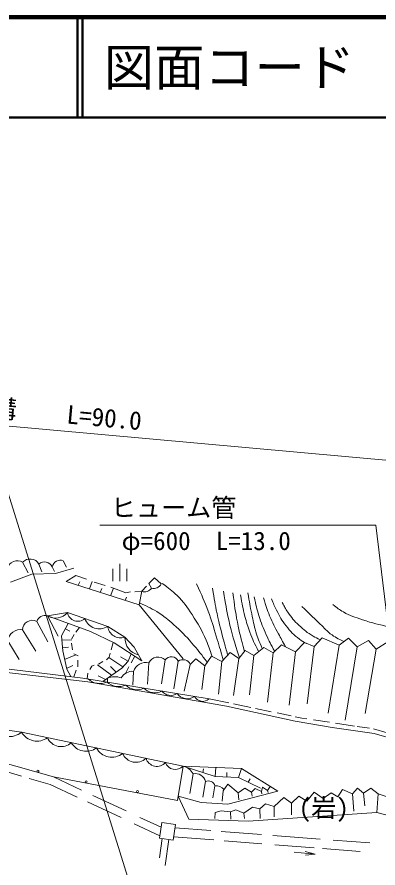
# Model space of a CAD drawing. Units: millimetres, scale not verified. Extents: x 40000 to 680000, y 20000 to 380000.
# Drawn here: x 111722 to 147687, y 295322 to 380000 of the extents above; entities that cross this region are included whole.
import ezdxf
from ezdxf.enums import TextEntityAlignment as Align

# ---------------------------------------------------------------- set-up
doc = ezdxf.new("R2010")
doc.units = ezdxf.units.MM
doc.header["$LTSCALE"] = 1000
for name, color, linetype, lineweight in [('M-BGD', 7, 'Continuous', 13), ('M-STR-HTXT', 7, 'Continuous', 13), ('M-TTL', 2, 'Continuous', 140), ('M-TTL-LINE', 7, 'Continuous', 50)]:
    doc.layers.add(name, color=color, linetype=linetype, lineweight=lineweight)
doc.layers.add('M-BMK-HTXT', color=7, linetype='Continuous')
doc.layers.add('M-TTL-TXT', color=7, linetype='Continuous')
doc.styles.add('ＭＳ ゴシック', font='')
doc.styles.get('ＭＳ ゴシック').set_extended_font_data('MS Gothic')

msp = doc.modelspace()

# ---------------------------------------------------------------- linework, layer by layer
at = {"layer": 'M-BGD'}
for p, q in [((112278, 325748), (112839, 324685)), ((113913, 325558), (114185, 324797)), ((115238, 325289), (115456, 324816)), ((116335, 325887), (116659, 325240)), ((121954, 323852), (121954, 325602)), ((111061, 323778), (113201, 324568)), ((113201, 324568), (115542, 324638)), ((115542, 324638), (117379, 325143)), ((117569, 324432), (116629, 323834)), ((118647, 324077), (117569, 324432)), ((121254, 323852), (121254, 325077)), ((122654, 323852), (122654, 325077)), ((116629, 323834), (123886, 321492)), ((117816, 323451), (117992, 323811)), ((118933, 323090), (119216, 323839)), ((120517, 323422), (119420, 323759)), ((125424, 324198), (124844, 323637)), ((124844, 323637), (125125, 323170)), ((126087, 323581), (125424, 324198)), ((120015, 322741), (120163, 323132)), ((121044, 322409), (121322, 323167)), ((122573, 322703), (121087, 323254)), ((123022, 322806), (122573, 322703)), ((124153, 322862), (123452, 322806)), ((123886, 321492), (124153, 322862)), ((124639, 323376), (124153, 322862)), ((122495, 321941), (122632, 322280)), ((123886, 321492), (128286, 316118)), ((116746, 320731), (114762, 320402)), ((114762, 320402), (115828, 318383)), ((114762, 320402), (119059, 318860)), ((120763, 319364), (116746, 320731)), ((113682, 319855), (114790, 317822)), ((116153, 318415), (116836, 319658)), ((117957, 319255), (117588, 318784)), ((122466, 318292), (120763, 319364)), ((112280, 319014), (113612, 316883)), ((116275, 316919), (116153, 318415)), ((116547, 319132), (116982, 318884)), ((117410, 318541), (117158, 318092)), ((119059, 318860), (121414, 317724)), ((110808, 317935), (111944, 316056)), ((116184, 318037), (117145, 318003)), ((117167, 317700), (117261, 317046)), ((121113, 317014), (121307, 317776)), ((121414, 317724), (124169, 315937)), ((123391, 317304), (122466, 318292)), ((140358, 317746), (139474, 316821)), ((141325, 317347), (140358, 317746)), ((142124, 318230), (141325, 317347)), ((143806, 317494), (142124, 318230)), ((144753, 318188), (143806, 317494)), ((145615, 317326), (144753, 318188)), ((146730, 317956), (145615, 317326)), ((147508, 317094), (146730, 317956)), ((148664, 317830), (147508, 317094)), ((116249, 317241), (116862, 317298)), ((116686, 315097), (116275, 316919)), ((120916, 316294), (121010, 316706)), ((124169, 315937), (123391, 317304)), ((132955, 316758), (132135, 315854)), ((133838, 316169), (132955, 316758)), ((134448, 316968), (133838, 316169)), ((135310, 316463), (134448, 316968)), ((136299, 317263), (135310, 316463)), ((137245, 316716), (136299, 317263)), ((137245, 316716), (136682, 311833)), ((138065, 317536), (137245, 316716)), ((139474, 316821), (138065, 317536)), ((139474, 316821), (138848, 311539)), ((141325, 317347), (140614, 311644)), ((143806, 317494), (142738, 310718)), ((145615, 317326), (144421, 310024)), ((147508, 317094), (146418, 310697)), ((116468, 316064), (117589, 316528)), ((117392, 316625), (117812, 316419)), ((117784, 316017), (117794, 315354)), ((119842, 315612), (120272, 315865)), ((120627, 316023), (120916, 316294)), ((122255, 315324), (120879, 316259)), ((122795, 315911), (122019, 316343)), ((122795, 315911), (122150, 315210)), ((123105, 316627), (122795, 315911)), ((123108, 315743), (123473, 316388)), ((126487, 316039), (126104, 313655)), ((127786, 315898), (127352, 313150)), ((129548, 316127), (128985, 315564)), ((130431, 315454), (129548, 316127)), ((131083, 316400), (130431, 315454)), ((132135, 315854), (131083, 316400)), ((132135, 315854), (131792, 312611)), ((133838, 316169), (133306, 312485)), ((135310, 316463), (134884, 312548)), ((108611, 315018), (118779, 313833)), ((108672, 315382), (118293, 314219)), ((116665, 315189), (117289, 315457)), ((117078, 314366), (116686, 315097)), ((117625, 315017), (117378, 314330)), ((118993, 315084), (119161, 315400)), ((119161, 315400), (119417, 315494)), ((121139, 314494), (119741, 315527)), ((122150, 315210), (120290, 313893)), ((121604, 314824), (121037, 315376)), ((122520, 314691), (122865, 315332)), ((124861, 315730), (124716, 313627)), ((128985, 315564), (128378, 312909)), ((130431, 315454), (130131, 313098)), ((130851, 312165), (118293, 314219)), ((118714, 314150), (118769, 314720)), ((120529, 314062), (119823, 314435)), ((120739, 314207), (120739, 313819)), ((123328, 314889), (123258, 313515)), ((118779, 313833), (132588, 311415)), ((130851, 312165), (132833, 311753)), ((133282, 311659), (135020, 311297)), ((132588, 311415), (139427, 309929)), ((135469, 311204), (137039, 310877)), ((112179, 308826), (101760, 310313)), ((137647, 310750), (139030, 310462)), ((139427, 309929), (143128, 309312)), ((139441, 310377), (140104, 310239)), ((140104, 310239), (140610, 310162)), ((141255, 310065), (142844, 309825)), ((143128, 309312), (147306, 308695)), ((143451, 309733), (145330, 309449)), ((145620, 309405), (146825, 309223)), ((147236, 309156), (148610, 308758)), ((128263, 305469), (112179, 308826)), ((147306, 308695), (171599, 301671)), ((101782, 308202), (115358, 304382)), ((109314, 305289), (112154, 304470)), ((127702, 302027), (128263, 305469)), ((134093, 305209), (128263, 305469)), ((128263, 305469), (131458, 304438)), ((130234, 304833), (130299, 305182)), ((131458, 304438), (131520, 305323)), ((133785, 304325), (134093, 305209)), ((137710, 302951), (134093, 305209)), ((112947, 304241), (115020, 303644)), ((115358, 304382), (118142, 303081)), ((115358, 304382), (127702, 302027)), ((129275, 304689), (128942, 302720)), ((131458, 304438), (133785, 304325)), ((132637, 304381), (132635, 304808)), ((133785, 304325), (135972, 303260)), ((134756, 303852), (134947, 304179)), ((115020, 303644), (117726, 302377)), ((130512, 303917), (130251, 302356)), ((131447, 303510), (131223, 302297)), ((132716, 303668), (132255, 303001)), ((133751, 302802), (132716, 303668)), ((134436, 303269), (133751, 302802)), ((135078, 302852), (134436, 303269)), ((135445, 303244), (135078, 302852)), ((136069, 302926), (135445, 303244)), ((136193, 303350), (136069, 302926)), ((136685, 303026), (136193, 303350)), ((136946, 303428), (136685, 303026)), ((145632, 303250), (145155, 302689)), ((146249, 302773), (145632, 303250)), ((146964, 303250), (146249, 302773)), ((147687, 302695), (146964, 303250)), ((119289, 302545), (122583, 301007)), ((128836, 300168), (127773, 302462)), ((127773, 302462), (130084, 301830)), ((132255, 303001), (132174, 301958)), ((132719, 301676), (137710, 302951)), ((133751, 302802), (133810, 302116)), ((135078, 302852), (135137, 302462)), ((136069, 302926), (136118, 302702)), ((136685, 303026), (136741, 302827)), ((138299, 302325), (137346, 301455)), ((139057, 301778), (138299, 302325)), ((139786, 302479), (139057, 301778)), ((140599, 301974), (139786, 302479)), ((141328, 302857), (140599, 301974)), ((142239, 302226), (141328, 302857)), ((143010, 302815), (142239, 302226)), ((143669, 302409), (143010, 302815)), ((144160, 303124), (143669, 302409)), ((145155, 302689), (144160, 303124)), ((145155, 302689), (145281, 300979)), ((146249, 302773), (146375, 301497)), ((147565, 300837), (147687, 302695)), ((147687, 302695), (149789, 302013)), ((118762, 301892), (122088, 300335)), ((130084, 301830), (132719, 301676)), ((136477, 301722), (135916, 301217)), ((137346, 301455), (136477, 301722)), ((137346, 301455), (137332, 300404)), ((139057, 301778), (139071, 300600)), ((131472, 300839), (131416, 300236)), ((132047, 301021), (131472, 300839)), ((132986, 300923), (132047, 301021)), ((133533, 301119), (132986, 300923)), ((132986, 300923), (133042, 300194)), ((134318, 300782), (133533, 301119)), ((135173, 301385), (134318, 300782)), ((134318, 300782), (134374, 300236)), ((147565, 300837), (134766, 299979)), ((135916, 301217), (135173, 301385)), ((135916, 301217), (135958, 300250)), ((150015, 300187), (147565, 300837)), ((123967, 300360), (126071, 299377)), ((126139, 299846), (125915, 298302)), ((127521, 299645), (126139, 299846)), ((134766, 299979), (128836, 300168)), ((123411, 299716), (125948, 298529)), ((127297, 298101), (127521, 299645)), ((127473, 299320), (131044, 299042)), ((132047, 298964), (136081, 298650)), ((125909, 296317), (126174, 298264)), ((125915, 298302), (127297, 298101)), ((126840, 298168), (126487, 295560)), ((127343, 298422), (131346, 298111)), ((137214, 298562), (141912, 298197)), ((143216, 298095), (146888, 297809)), ((132373, 298031), (136124, 297739)), ((137408, 297639), (141333, 297333)), ((142155, 297269), (145910, 296977)), ((139326, 296881), (141438, 296683)), ((141438, 296683), (140436, 296954)), ((141438, 296683), (140467, 296597))]:
    msp.add_line(p, q, dxfattribs=at)
for centre in [(113811, 304966), (118615, 303903), (123722, 302929)]:
    msp.add_circle(centre, 103, dxfattribs=at)
for centre, radius, start, end in [((113026, 325050), 1022, 29.74818, 136.96353), ((111750, 324869), 1026, 59.03224, 165.40575), ((114478, 324942), 836, 24.55957, 132.50971), ((116025, 325151), 799, 67.16274, 170.05818), ((125336, 324008), 864, 255.83371, 330.42914), ((124465, 323564), 768, 246.03399, 329.17528), ((114500, 319580), 863, 72.32773, 161.39611), ((115549, 321801), 1605, 240.63982, 318.20845), ((117777, 320923), 1049, 190.53466, 311.87701), ((119930, 320664), 1544, 199.76907, 302.6426), ((113233, 319015), 953, 61.88315, 180.04437), ((122038, 319502), 1283, 186.14026, 289.46827), ((112031, 317811), 1229, 78.28409, 174.22359), ((124205, 318225), 1740, 177.81072, 257.70293), ((125788, 315281), 1031, 47.32252, 154.15527), ((127094, 315578), 763, 24.88307, 142.79861), ((128253, 315257), 794, 22.80687, 126.06171), ((124553, 314474), 1293, 76.21729, 161.29695), ((121454, 312602), 1757, 68.32026, 114.03403), ((123204, 313648), 1247, 84.28957, 151.94617), ((119979, 315421), 1740, 227.66083, 293.76218), ((121855, 315101), 1732, 227.27772, 294.14529), ((123666, 314607), 1548, 224.58433, 296.83868), ((125445, 314220), 1468, 222.64352, 298.77949), ((127043, 313604), 1115, 216.93596, 304.48705), ((128680, 313387), 1227, 214.8923, 306.53071), ((130216, 312802), 900, 206.49961, 314.9234), ((110938, 310400), 2004, 215.50512, 308.2554), ((113714, 309723), 1778, 210.30143, 306.11513), ((116117, 308869), 1475, 203.22538, 313.19117), ((118620, 308657), 1725, 210.03581, 306.38075), ((121164, 308062), 1716, 207.55737, 308.85919), ((123574, 307279), 1443, 202.51607, 313.90049), ((125652, 306556), 1123, 196.40704, 320.00951), ((127492, 306151), 1030, 197.91919, 318.49737), ((127853, 303891), 1630, 29.32522, 75.43423), ((129502, 303676), 1039, 13.40015, 102.65824), ((130804, 303310), 673, 17.22994, 115.69845), ((131506, 302389), 1122, 41.52568, 93.00944)]:
    msp.add_arc(centre, radius, start, end, dxfattribs=at)
for points, knots in [([(126196, 323635), (126903, 323131), (127133, 322948), (127664, 322429), (128338, 321769), (128634, 321315), (129159, 320532), (129792, 319587), (130115, 319026), (130561, 317980), (130826, 317358), (130919, 317126), (131166, 316357)], [0, 0, 0, 0, 1, 1, 1, 2, 2, 2, 3, 3, 3, 4, 4, 4, 4]), ([(129603, 323597), (130187, 322325), (130358, 321964), (130760, 320884), (131118, 319920), (131278, 319365), (131580, 318382), (131864, 317455), (131949, 317150), (132265, 315998)], [0, 0, 0, 0, 1, 1, 1, 2, 2, 2, 3, 3, 3, 3]), ([(131208, 323156), (131392, 321958), (131448, 321625), (131650, 320653), (131891, 319493), (132074, 318853), (132386, 317709), (132515, 317237), (132555, 317084), (132724, 316503)], [0, 0, 0, 0, 1, 1, 1, 2, 2, 2, 3, 3, 3, 3]), ([(132299, 322864), (132506, 321503), (132578, 321112), (132823, 320004), (133153, 318510), (133331, 318003), (133890, 316237)], [0, 0, 0, 0, 1, 1, 1, 2, 2, 2, 2]), ([(133231, 322711), (133408, 321320), (133458, 320926), (133679, 319794), (133904, 318643), (134009, 318253), (134376, 316874)], [0, 0, 0, 0, 1, 1, 1, 2, 2, 2, 2]), ([(134706, 322703), (134890, 321687), (134937, 321418), (135112, 320600), (135261, 319907), (135313, 319511), (135519, 318833), (135724, 318160), (135826, 317923), (136160, 317150)], [0, 0, 0, 0, 1, 1, 1, 2, 2, 2, 3, 3, 3, 3]), ([(133995, 322516), (134166, 321490), (134207, 321188), (134430, 320357), (134597, 319736), (134700, 319390), (134921, 318787), (135205, 318008), (135347, 317744), (135791, 316852)], [0, 0, 0, 0, 1, 1, 1, 2, 2, 2, 3, 3, 3, 3]), ([(135352, 322296), (135534, 321414), (135591, 321148), (135815, 320432), (136054, 319664), (136225, 319243), (136558, 318511), (136856, 317855), (136977, 317631), (137400, 316870)], [0, 0, 0, 0, 1, 1, 1, 2, 2, 2, 3, 3, 3, 3]), ([(136292, 322198), (136539, 321347), (136616, 321088), (136894, 320404), (137186, 319687), (137397, 319305), (137764, 318623), (138044, 318102), (138143, 317928), (138515, 317308)], [0, 0, 0, 0, 1, 1, 1, 2, 2, 2, 3, 3, 3, 3]), ([(137063, 322114), (137283, 321566), (137358, 321403), (137581, 320964), (137903, 320333), (138090, 319973), (138535, 319422), (138997, 318850), (139263, 318510), (139867, 318090), (140134, 317904), (140240, 317828), (140577, 317656)], [0, 0, 0, 0, 1, 1, 1, 2, 2, 2, 3, 3, 3, 4, 4, 4, 4]), ([(123927, 321703), (124862, 321280), (125172, 321143), (125898, 320664), (126594, 320205), (126949, 319892), (127567, 319332), (128313, 318656), (128691, 318231), (129347, 317467), (129888, 316836), (130066, 316608), (130670, 315800)], [0, 0, 0, 0, 1, 1, 1, 2, 2, 2, 3, 3, 3, 4, 4, 4, 4]), ([(138142, 321749), (138375, 321289), (138461, 321146), (138703, 320782), (139073, 320226), (139322, 319934), (139811, 319478), (140319, 319003), (140619, 318737), (141227, 318399), (141503, 318245), (141609, 318184), (141952, 318040)], [0, 0, 0, 0, 1, 1, 1, 2, 2, 2, 3, 3, 3, 4, 4, 4, 4]), ([(140105, 321329), (140918, 320557), (141122, 320364), (141773, 319745), (142228, 319312), (142434, 319013), (142937, 318637), (143427, 318271), (143650, 318160), (144289, 317848)], [0, 0, 0, 0, 1, 1, 1, 2, 2, 2, 3, 3, 3, 3]), ([(143203, 321539), (143648, 321167), (143814, 321054), (144241, 320796), (144928, 320381), (145391, 320294), (146148, 320025), (147160, 319665), (147762, 319570), (148797, 319282), (150269, 318873), (151106, 318685), (152569, 318244), (153897, 317844), (154630, 317583), (155933, 317109), (157452, 316556), (158293, 316221), (159789, 315609), (161654, 314845), (162649, 314299), (164514, 313534), (165101, 313293), (165417, 313116), (166028, 312945), (166782, 312734), (167211, 312607), (167991, 312538), (168924, 312457), (169473, 312445), (170388, 312651), (171308, 312857), (171774, 313154), (172617, 313576), (173314, 313924), (173681, 314165), (174328, 314599), (174901, 314984), (175221, 315211), (175730, 315679), (176163, 316078), (176311, 316241), (176767, 316772)], [0, 0, 0, 0, 1, 1, 1, 2, 2, 2, 3, 3, 3, 4, 4, 4, 5, 5, 5, 6, 6, 6, 7, 7, 7, 8, 8, 8, 9, 9, 9, 10, 10, 10, 11, 11, 11, 12, 12, 12, 13, 13, 13, 14, 14, 14, 14])]:
    msp.add_open_spline(points, degree=3, knots=knots, dxfattribs=at)
at = {"layer": 'M-STR-HTXT'}
for p, q in [((75447, 342509), (157516, 335083)), ((110836, 332631), (124767, 287937)), ((119959, 329450), (147459, 329450)), ((147459, 329450), (152868, 284839))]:
    msp.add_line(p, q, dxfattribs=at)
at = {"layer": 'M-TTL'}
msp.add_line((680000, 380000), (40000, 380000), dxfattribs=at)
at = {"layer": 'M-TTL-LINE'}
for p, q in [((117750, 380000), (117750, 370000)), ((118250, 380000), (118250, 370000)), ((40000, 370000), (680000, 370000))]:
    msp.add_line(p, q, dxfattribs=at)

# ---------------------------------------------------------------- texts
at = {"layer": 'M-BMK-HTXT', "style": 'ＭＳ ゴシック'}
msp.add_text('(岩)', height=1833, dxfattribs=at).set_placement((139788, 299838), align=Align.BOTTOM_LEFT)
at = {"layer": 'M-STR-HTXT', "style": 'ＭＳ ゴシック'}
msp.add_text('側溝\u3000\u3000L=90.0', height=1833, rotation=354.829, dxfattribs=at).set_placement((106597, 339915), align=Align.BOTTOM_LEFT)
for s, p in [('ヒューム管', (121074, 329713)), ('φ=600  L=13.0', (122141, 326406))]:
    msp.add_text(s, height=1833, dxfattribs=at).set_placement(p, align=Align.BOTTOM_LEFT)
at = {"layer": 'M-TTL-TXT', "style": 'ＭＳ ゴシック'}
msp.add_text('図面コード', height=3666, dxfattribs=at).set_placement((120380, 375000), align=Align.MIDDLE_LEFT)

doc.saveas('drawing.dxf')
